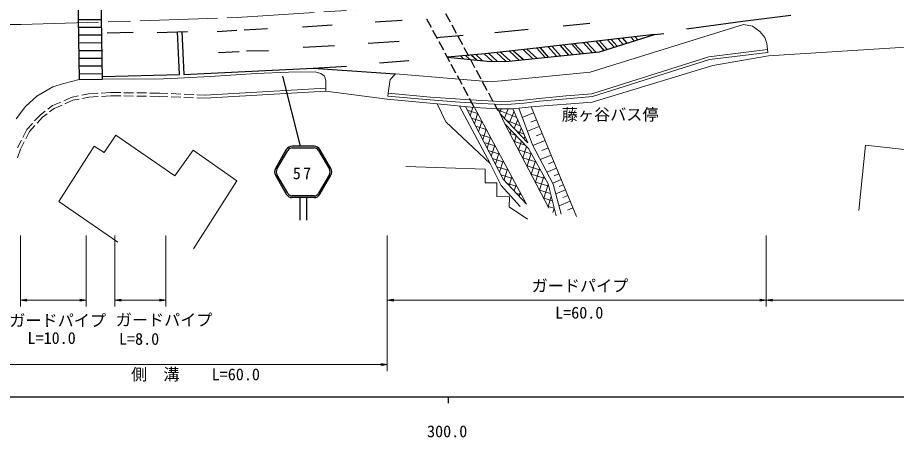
# Model space of a CAD drawing. Units: millimetres, scale not verified. Extents: x 40000 to 680000, y 20000 to 380000.
# Drawn here: x 301222 to 437516, y 198715 to 263804 of the extents above; entities that cross this region are included whole.
import ezdxf
from ezdxf.enums import TextEntityAlignment as Align

# ---------------------------------------------------------------- set-up
doc = ezdxf.new("R2010")
doc.units = ezdxf.units.MM
doc.header["$LTSCALE"] = 1000
doc.linetypes.add('CHAIN', pattern=[18.5, 12, -1.5, 3.5, -1.5])
for name, color, linetype, lineweight in [('M-BGD', 7, 'Continuous', 25), ('M-BMK', 2, 'CHAIN', 13), ('M-STR-HTXT', 7, 'Continuous', 13), ('M-STR-STRC', 7, 'Continuous', 25), ('M-TTL-BAND', 7, 'Continuous', 25), ('M-WORK', 1, 'Continuous', 13)]:
    doc.layers.add(name, color=color, linetype=linetype, lineweight=lineweight)
doc.layers.add('M-BMK-HTXT', color=7, linetype='Continuous')
doc.styles.add('ＭＳ ゴシック', font='')
doc.styles.get('ＭＳ ゴシック').set_extended_font_data('MS Gothic')

# ---------------------------------------------------------------- blocks, each defined once
blk = doc.blocks.new('open_arrow')
at = {"color": 0, "linetype": 'Continuous', "lineweight": -2}
blk.add_lwpolyline([(7.5, 1.25), (0, 0), (7.5, -1.25)], dxfattribs=at)

msp = doc.modelspace()

# ---------------------------------------------------------------- hatches: boundary and pattern name
at = {"layer": 'M-WORK'}
h = msp.add_hatch(dxfattribs=at)
h.set_pattern_fill('USER', color=256, style=0, pattern_type=2)
h.set_pattern_definition([(342.551, (372567, 248955), (299.86, 953.98), []), (72.551, (372567, 248955), (-953.98, 299.86), [])])
h.paths.add_polyline_path([(370670, 250003), (376531, 238769), (380154, 234864), (372074, 249870)])
h = msp.add_hatch(dxfattribs=at)
h.set_pattern_fill('USER', color=256, style=0, pattern_type=2)
h.set_pattern_definition([(338.366, (377023, 248969), (368.67, 929.56), []), (68.366, (377023, 248969), (-929.56, 368.67), [])])
h.paths.add_polyline_path([(378047, 249682), (380330, 244398), (376118, 248820), (375717, 249667)])
h = msp.add_hatch(dxfattribs=at)
h.set_pattern_fill('USER', color=256, style=0, pattern_type=2)
h.set_pattern_definition([(342.542, (379573, 242059), (300, 953.94), []), (72.542, (379573, 242059), (-953.94, 300), [])])
h.paths.add_polyline_path([(376812, 247353), (383637, 234265), (384728, 233069), (383496, 238030), (380436, 243518)])

# ---------------------------------------------------------------- linework, layer by layer
at = {"layer": 'M-BGD'}
for p, q in [((365407, 262251), (364696, 263572)), ((368367, 263082), (367656, 264403)), ((366355, 260490), (365644, 261811)), ((369315, 261321), (368604, 262642)), ((370264, 259560), (369552, 260881)), ((367304, 258729), (366592, 260050)), ((371212, 257799), (370501, 259120)), ((368252, 256968), (367541, 258289)), ((369200, 255208), (368489, 256528)), ((372160, 256038), (371449, 257359)), ((373108, 254277), (372397, 255598)), ((370148, 253447), (369437, 254767)), ((374056, 252516), (373345, 253837)), ((371096, 251686), (370385, 253006)), ((372101, 249820), (371333, 251245)), ((375004, 250755), (374293, 252076)), ((375765, 249342), (375242, 250315))]:
    msp.add_line(p, q, dxfattribs=at)
at = {"layer": 'M-BMK'}
for p, q in [((335258, 263798), (370298, 266085)), ((301765, 262725), (335258, 263798)), ((294060, 262760), (301765, 262725))]:
    msp.add_line(p, q, dxfattribs=at)
at = {"layer": 'M-STR-HTXT'}
for p, q in [((301674, 230000), (301674, 219000)), ((311862, 230000), (311862, 219000)), ((316298, 230000), (316298, 219000)), ((324220, 230000), (324220, 219000)), ((358556, 230000), (358556, 219000)), ((417314, 230000), (417314, 219000)), ((417314, 225000), (417314, 219000)), ((301674, 220000), (311862, 220000)), ((316298, 220000), (324220, 220000)), ((358556, 220000), (358556, 209000)), ((358556, 220000), (417314, 220000)), ((417314, 220000), (564371, 220000)), ((298957, 210000), (358556, 210000))]:
    msp.add_line(p, q, dxfattribs=at)
at = {"layer": 'M-STR-STRC'}
for p, q in [((310491, 270614), (310753, 254193)), ((314387, 254266), (314112, 270738)), ((310604, 263505), (314232, 263524)), ((356688, 263156), (360882, 263415)), ((404967, 262063), (413692, 263259)), ((413692, 263259), (421150, 264174)), ((310623, 262305), (314252, 262324)), ((332156, 261634), (335230, 261863)), ((336379, 261921), (339998, 262093)), ((345398, 262352), (349995, 262668)), ((375246, 261511), (380417, 262028)), ((385817, 262516), (389954, 262947)), ((310642, 261105), (314272, 261125)), ((315122, 261437), (319162, 261533)), ((322878, 261514), (327550, 261667)), ((326328, 254973), (326035, 261617)), ((326698, 261639), (327018, 255001)), ((366169, 260735), (370306, 261080)), ((399977, 261178), (381650, 259052)), ((391446, 258477), (399977, 261178)), ((392725, 260336), (393734, 259202)), ((393258, 260398), (394194, 259347)), ((394386, 260529), (395164, 259654)), ((395014, 260602), (395705, 259825)), ((396324, 260754), (396832, 260182)), ((396991, 260831), (397406, 260364)), ((399977, 261178), (401428, 261355)), ((310661, 259905), (314292, 259925)), ((345487, 259213), (350370, 259500)), ((355569, 259845), (360424, 260161)), ((381650, 259052), (373722, 258190)), ((381740, 259062), (383017, 257626)), ((382248, 259121), (383532, 257678)), ((383520, 259269), (384820, 257808)), ((384103, 259336), (385409, 257868)), ((385354, 259481), (386676, 257996)), ((385953, 259551), (387282, 258057)), ((387170, 259692), (388514, 258181)), ((387616, 259744), (388966, 258227)), ((388963, 259900), (390329, 258365)), ((389522, 259965), (390895, 258422)), ((390881, 260123), (392147, 258699)), ((391480, 260192), (392663, 258862)), ((310681, 258705), (314312, 258725)), ((332388, 258409), (335576, 258552)), ((336725, 258639), (340144, 258725)), ((373722, 258190), (367919, 257673)), ((367919, 257673), (374067, 257070)), ((369893, 257849), (370347, 257435)), ((370665, 257918), (371296, 257342)), ((371610, 258002), (372458, 257228)), ((372274, 258061), (373274, 257147)), ((373595, 258179), (374827, 257055)), ((374285, 258251), (375613, 257039)), ((375484, 258382), (376984, 257011)), ((376111, 258450), (377611, 257080)), ((376939, 257012), (391446, 258477)), ((377486, 258599), (378997, 257220)), ((378148, 258671), (379663, 257287)), ((379617, 258831), (381148, 257433)), ((380204, 258895), (381736, 257497)), ((310700, 257506), (314332, 257525)), ((310719, 256306), (314352, 256325)), ((350573, 256179), (352239, 256294)), ((357352, 256782), (361891, 257156)), ((374067, 257070), (376939, 257012)), ((310738, 255106), (314372, 255125)), ((314380, 254684), (326328, 254973)), ((327018, 255001), (347039, 255978)), ((347039, 255978), (350573, 256179)), ((347039, 255978), (359815, 255058)), ((310753, 254193), (314387, 254266)), ((342320, 254727), (345064, 243876)), ((342899, 243344), (341210, 240418)), ((341440, 240285), (343130, 243211)), ((347199, 243876), (343821, 243876)), ((343821, 243610), (347199, 243610)), ((347891, 243211), (349580, 240285)), ((349810, 240418), (348121, 243344)), ((341210, 239354), (342899, 236428)), ((343130, 236561), (341440, 239487)), ((349580, 239487), (347891, 236561)), ((348121, 236428), (349810, 239354)), ((347199, 236162), (343821, 236162)), ((347199, 235896), (343821, 235896)), ((345010, 235896), (345010, 232396)), ((346010, 235896), (346010, 232396))]:
    msp.add_line(p, q, dxfattribs=at)
for centre, radius, start, end in [((343821, 242812), 1064, 90, 150), ((343821, 242812), 798, 90, 150), ((347199, 242812), 1064, 30, 90), ((347199, 242812), 798, 30, 90), ((342131, 239886), 1064, 150, 210), ((342131, 239886), 798, 150, 210), ((348889, 239886), 798, 330, 30.00002), ((348889, 239886), 1064, 330, 30), ((343821, 236960), 1064, 210, 270), ((343821, 236960), 798, 210, 270), ((347199, 236960), 798, 270, 330), ((347199, 236960), 1064, 270, 330)]:
    msp.add_arc(centre, radius, start, end, dxfattribs=at)
at = {"layer": 'M-TTL-BAND'}
for p, q in [((40000, 205000), (579000, 205000)), ((368000, 205000), (368000, 204000))]:
    msp.add_line(p, q, dxfattribs=at)
at = {"layer": 'M-WORK'}
for p, q in [((390042, 255360), (413825, 262713)), ((413825, 262713), (415185, 262447)), ((415185, 262447), (416358, 261665)), ((416358, 261665), (417108, 260727)), ((417108, 260727), (417437, 259773)), ((417437, 259773), (417510, 258854)), ((417654, 257895), (450349, 259942)), ((390280, 251990), (408418, 257736)), ((408418, 257736), (417510, 258854)), ((408514, 257295), (417565, 258408)), ((409046, 256371), (417654, 257895)), ((417510, 258854), (417565, 258408)), ((390317, 250671), (409046, 256371)), ((390367, 251546), (408514, 257295)), ((331074, 254688), (338220, 255110)), ((338220, 255110), (343255, 255329)), ((343255, 255329), (347352, 255407)), ((347352, 255407), (348274, 255126)), ((348274, 255126), (348806, 254719)), ((358981, 254182), (359815, 255058)), ((359815, 255058), (374680, 253836)), ((374680, 253836), (390042, 255360)), ((306671, 253044), (308384, 253607)), ((308384, 253607), (310753, 254193)), ((314387, 254266), (323878, 254297)), ((323878, 254297), (327087, 254438)), ((327087, 254438), (331074, 254688)), ((348806, 254719), (349025, 254063)), ((349025, 254063), (349046, 252387)), ((358679, 252084), (358981, 254182)), ((304232, 251636), (306671, 253044)), ((314198, 252092), (315687, 252184)), ((315687, 252184), (317215, 252165)), ((317715, 252158), (319215, 252140)), ((330276, 251784), (349016, 252886)), ((330306, 251285), (349046, 252387)), ((349046, 252387), (358556, 251168)), ((302450, 249995), (304232, 251636)), ((308375, 250904), (309663, 251460)), ((308576, 250446), (309812, 250980)), ((309663, 251460), (310691, 251666)), ((309812, 250980), (310799, 251177)), ((311182, 251764), (312210, 251969)), ((311289, 251275), (312275, 251472)), ((312210, 251969), (313699, 252061)), ((312275, 251472), (313738, 251563)), ((314237, 251593), (315699, 251684)), ((315699, 251684), (317214, 251665)), ((317714, 251658), (319214, 251640)), ((319714, 251634), (321214, 251615)), ((319715, 252134), (321215, 252115)), ((321714, 251609), (323228, 251590)), ((321715, 252109), (323242, 252090)), ((323228, 251590), (324519, 251534)), ((323242, 252090), (324537, 252034)), ((325019, 251513), (326517, 251448)), ((325036, 252012), (326535, 251948)), ((327017, 251426), (328515, 251362)), ((327034, 251926), (328533, 251862)), ((329015, 251340), (330306, 251285)), ((329033, 251840), (330327, 251784)), ((358556, 251168), (366296, 250417)), ((358638, 251636), (358679, 252084)), ((358638, 251636), (365224, 251041)), ((358679, 252084), (365262, 251490)), ((365224, 251041), (369828, 250681)), ((365262, 251490), (369859, 251130)), ((369859, 251130), (373174, 250943)), ((373174, 250943), (376285, 250802)), ((376285, 250802), (377724, 250833)), ((377724, 250833), (379725, 250989)), ((379725, 250989), (382118, 251271)), ((379769, 250541), (382165, 250823)), ((382118, 251271), (386308, 251662)), ((382165, 250823), (386347, 251214)), ((386308, 251662), (390280, 251990)), ((386347, 251214), (390367, 251546)), ((301019, 248103), (302450, 249995)), ((305894, 249599), (306628, 250149)), ((306189, 249195), (306881, 249713)), ((306628, 250149), (307916, 250705)), ((306881, 249713), (308117, 250247)), ((366296, 250417), (367633, 247626)), ((366296, 250417), (372074, 249870)), ((369775, 250088), (374490, 241161)), ((369828, 250681), (373151, 250493)), ((376531, 238769), (370670, 250003)), ((372074, 249870), (375717, 249667)), ((372074, 249870), (380154, 234864)), ((373151, 250493), (376280, 250352)), ((375717, 249667), (378047, 249682)), ((376812, 247353), (375717, 249667)), ((376280, 250352), (377746, 250383)), ((377746, 250383), (379769, 250541)), ((378047, 249682), (380861, 249948)), ((380330, 244398), (378047, 249682)), ((378946, 249767), (381069, 244081)), ((380861, 249948), (390317, 250671)), ((380861, 249948), (387894, 232964)), ((303870, 247776), (304761, 248749)), ((304247, 247447), (305098, 248376)), ((304761, 248749), (305494, 249299)), ((305098, 248376), (305789, 248895)), ((376118, 248820), (380330, 244398)), ((381244, 249024), (379494, 248300)), ((302642, 246435), (303533, 247407)), ((303058, 246148), (303909, 247078)), ((374490, 241161), (367633, 247626)), ((380436, 243518), (376812, 247353)), ((376812, 247353), (383637, 234265)), ((382114, 246924), (380289, 246169)), ((381679, 247974), (380804, 247612)), ((302039, 245238), (302642, 246435)), ((302478, 244999), (303058, 246148)), ((314656, 242905), (316485, 245595)), ((316485, 245595), (325632, 239247)), ((382567, 245830), (381655, 245452)), ((301210, 243595), (301814, 244792)), ((301674, 243404), (302253, 244553)), ((381069, 244081), (384306, 237960)), ((383020, 244735), (381136, 243955)), ((431691, 233907), (432738, 244036)), ((432738, 244036), (445755, 242550)), ((301235, 242059), (301674, 243404)), ((307627, 235295), (313123, 243859)), ((313123, 243859), (314656, 242905)), ((325632, 239247), (328478, 243234)), ((328478, 243234), (335202, 238496)), ((383496, 238030), (380436, 243518)), ((383488, 243605), (382546, 243215)), ((383956, 242474), (382285, 241782)), ((384372, 241471), (383536, 241125)), ((361438, 240704), (373759, 240317)), ((373759, 240317), (373743, 238206)), ((374490, 241161), (376214, 237748)), ((384787, 240468), (383304, 239854)), ((380154, 234864), (376531, 238769)), ((385524, 238689), (384208, 238144)), ((385155, 239578), (384414, 239271)), ((335202, 238496), (328490, 227942)), ((373743, 238206), (375557, 238159)), ((375557, 238159), (375557, 236079)), ((376214, 237748), (379169, 234512)), ((384728, 233069), (383496, 238030)), ((384306, 237960), (385537, 233351)), ((385851, 237899), (385193, 237627)), ((375557, 236079), (377496, 236017)), ((377496, 236017), (377480, 234469)), ((386177, 237110), (384696, 236497)), ((386545, 236221), (385805, 235915)), ((316751, 229009), (307627, 235295)), ((377480, 234469), (380295, 232545)), ((386913, 235333), (385197, 234622)), ((387340, 234303), (386482, 233948))]:
    msp.add_line(p, q, dxfattribs=at)

# ---------------------------------------------------------------- block references
at = {"layer": 'M-STR-HTXT', "xscale": 133, "yscale": 133}
for p in [(301674, 220000), (316298, 220000), (358556, 220000), (417314, 220000)]:
    msp.add_blockref('open_arrow', p, dxfattribs=at)
at = {"layer": 'M-STR-HTXT', "xscale": 133, "yscale": 133, "rotation": 180}
for p in [(311862, 220000), (324220, 220000), (417314, 220000), (358556, 210000)]:
    msp.add_blockref('open_arrow', p, dxfattribs=at)

# ---------------------------------------------------------------- texts
at = {"layer": 'M-BMK-HTXT', "style": 'ＭＳ ゴシック'}
msp.add_text('藤ヶ谷バス停', height=1833, dxfattribs=at).set_placement((393126, 248768), align=Align.MIDDLE_CENTER)
at = {"layer": 'M-STR-HTXT', "style": 'ＭＳ ゴシック'}
for p in [(388441, 222226), (323947, 216935), (307442, 216843)]:
    msp.add_text('ガードパイプ', height=1833, dxfattribs=at).set_placement(p, align=Align.MIDDLE_CENTER)
for s, p in [('L=60.0', (388322, 216592)), ('L=10.0', (306505, 212661)), ('L=8.0', (320068, 212529)), ('側\u3000溝\u3000\u3000L=60.0', (328815, 207027))]:
    msp.add_text(s, height=1833, dxfattribs=at).set_placement(p, align=Align.BOTTOM_CENTER)
at = {"layer": 'M-STR-STRC', "insert": (345501, 239649), "char_height": 1833, "attachment_point": 5, "style": 'ＭＳ ゴシック'}
msp.add_mtext('\\T1.28;57', dxfattribs=at)
at = {"layer": 'M-TTL-BAND', "style": 'ＭＳ ゴシック'}
msp.add_text('300.0', height=1833, dxfattribs=at).set_placement((367844, 198195), align=Align.BOTTOM_CENTER)

doc.saveas('drawing.dxf')
